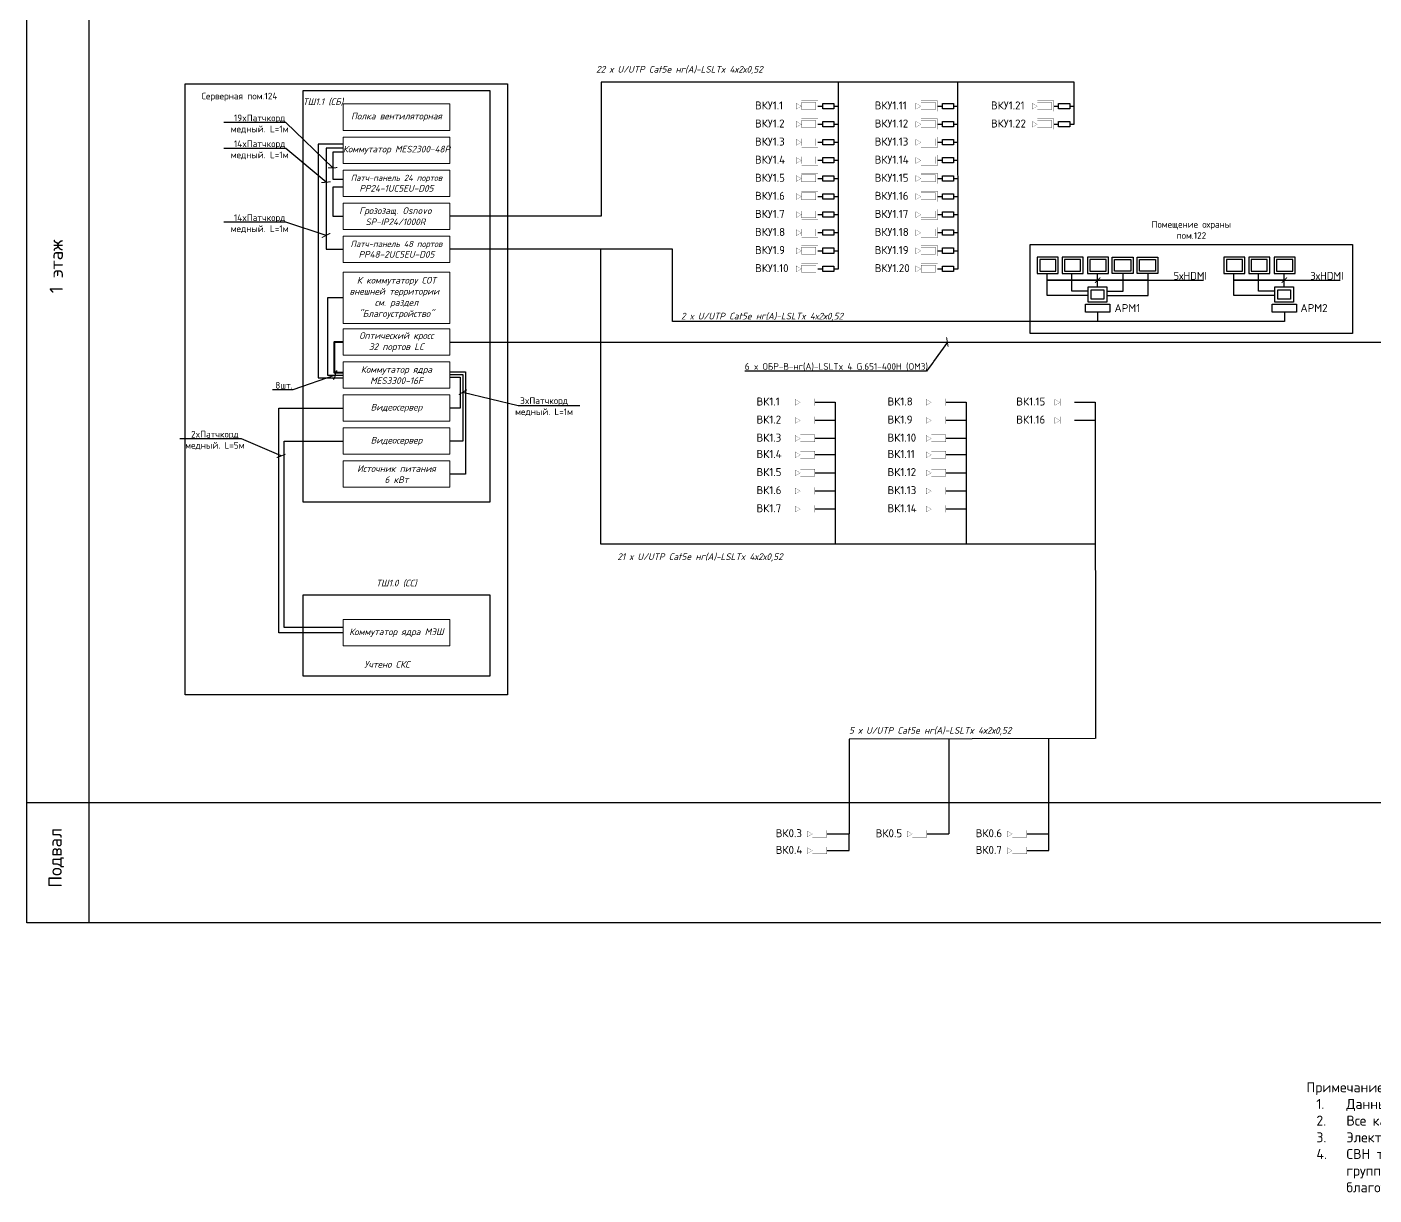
# Model space of a CAD drawing. Header units: millimetres. Extents: x -25459 to 1045457, y -66278 to 462905.
# Drawn here: x 50204 to 90613, y -28773 to 6257 of the extents above; entities that cross this region are included whole.
import ezdxf
from ezdxf import colors
from ezdxf.entities.mleader import LeaderData, LeaderLine
from ezdxf.enums import TextEntityAlignment as Align
from ezdxf.math import Vec2, Vec3

# ---------------------------------------------------------------- set-up
doc = ezdxf.new("R2010")
doc.units = ezdxf.units.MM
for name, color, linetype, lineweight in [('RC-Приборы_управления_и_блоки_индикации', 1, 'Continuous', 30), ('ВС_Текст', 7, 'Continuous', 13), ('ОХР', 5, 'Continuous', 30), ('СКС', 94, 'Continuous', 30), ('Текст', 2, 'Continuous', 0), ('шкаф СКС', 94, 'Continuous', 50), ('Шлейф СКС', 94, 'Continuous', 30), ('Шлейф СОТ', 94, 'Continuous', 30)]:
    doc.layers.add(name, color=color, linetype=linetype, lineweight=lineweight)
doc.layers.add('ВС_Стр_Сх', color=7, linetype='Continuous')
doc.styles.add('DEN', font='isocpeur.ttf', dxfattribs={"height": 300})
doc.styles.add('ISOCPEUR', font='isocpeui.ttf', dxfattribs={"height": 250})
doc.styles.add('KOSTY_STYLE', font='isocpeur.ttf')

# ---------------------------------------------------------------- blocks, each defined once
blk = doc.blocks.new('АРМ СВН')
at = {"layer": 'ОХР', "color": 3, "lineweight": 30}
for points in [[(95408, 95807), (96806, 95807), (96806, 94673), (95408, 94673)], [(95618, 95588), (96582, 95588), (96582, 94891), (95618, 94891)], [(95188, 94515), (97030, 94515), (97030, 93920), (95188, 93920)]]:
    blk.add_lwpolyline(points, close=True, dxfattribs=at)
blk = doc.blocks.new('_ARCHTICK')
at = {"color": 0, "linetype": 'ByBlock', "const_width": 0.15}
blk.add_lwpolyline([(-0.5, -0.5), (0.5, 0.5)], dxfattribs=at)
blk = doc.blocks.new('грозозащита')
at = {"color": 4}
blk.add_wipeout([(0, 335), (700, 335), (700, 0), (0, 0)], dxfattribs=at)
at = {"color": 4, "ltscale": 100}
blk.add_lwpolyline([(0, 335), (700, 335), (700, 0), (0, 0)], close=True, dxfattribs=at)
blk = doc.blocks.new('_Integral')
at = {"color": 0, "linetype": 'ByBlock', "lineweight": -2}
for centre, start, end in [((0.44, -0.09), 102, 168), ((-0.44, 0.09), 282, 348)]:
    blk.add_arc(centre, 0.454, start, end, dxfattribs=at)

msp = doc.modelspace()

# ---------------------------------------------------------------- linework, layer by layer
at = {"color": 251, "true_color": 0x636466}
msp.add_lwpolyline([(54947.513, 4546.312), (64619.674, 4546.312), (64619.674, -13775.493), (54947.513, -13775.493)], close=True, dxfattribs=at)
at = {"color": 3}
for points in [[(58487.615, 4346.312), (64087.615, 4346.312), (64087.615, -7999.183), (58487.615, -7999.183)], [(81139.887, -650.73), (80511.029, -650.73), (80511.029, -1134.728), (81139.887, -1134.728)], [(81067.954, -721.243), (80582.961, -721.243), (80582.961, -1064.216), (81067.954, -1064.216)], [(81883.053, -650.73), (81254.195, -650.73), (81254.195, -1134.728), (81883.053, -1134.728)], [(81811.121, -721.243), (81326.128, -721.243), (81326.128, -1064.216), (81811.121, -1064.216)], [(82645.416, -650.73), (82016.558, -650.73), (82016.558, -1134.728), (82645.416, -1134.728)], [(82573.484, -721.243), (82088.491, -721.243), (82088.491, -1064.216), (82573.484, -1064.216)], [(82759.724, -650.73), (83388.582, -650.73), (83388.582, -1134.728), (82759.724, -1134.728)], [(82831.657, -721.243), (83316.65, -721.243), (83316.65, -1064.216), (82831.657, -1064.216)], [(83502.89, -650.73), (84131.749, -650.73), (84131.749, -1134.728), (83502.89, -1134.728)], [(83574.823, -721.243), (84059.816, -721.243), (84059.816, -1064.216), (83574.823, -1064.216)], [(86739.887, -650.73), (86111.029, -650.73), (86111.029, -1134.728), (86739.887, -1134.728)], [(86667.954, -721.243), (86182.961, -721.243), (86182.961, -1064.216), (86667.954, -1064.216)], [(87483.053, -650.73), (86854.195, -650.73), (86854.195, -1134.728), (87483.053, -1134.728)], [(87411.121, -721.243), (86926.128, -721.243), (86926.128, -1064.216), (87411.121, -1064.216)], [(88245.416, -650.73), (87616.558, -650.73), (87616.558, -1134.728), (88245.416, -1134.728)], [(88173.484, -721.243), (87688.491, -721.243), (87688.491, -1064.216), (88173.484, -1064.216)], [(58487.615, -10770.893), (64087.615, -10770.893), (64087.615, -13214.593), (58487.615, -13214.593)]]:
    msp.add_lwpolyline(points, close=True, dxfattribs=at)
at = {"lineweight": 20}
for points in [[(59687.615, 3946.312), (62887.615, 3946.312), (62887.615, 3155.762), (59687.615, 3155.762)], [(59687.615, 2955.762), (62887.615, 2955.762), (62887.615, 2165.213), (59687.615, 2165.213)], [(59687.615, 1965.213), (62887.615, 1965.213), (62887.615, 1174.663), (59687.615, 1174.663)], [(59687.615, 974.663), (62887.615, 974.663), (62887.615, 184.114), (59687.615, 184.114)], [(59687.615, -15.886), (62887.615, -15.886), (62887.615, -806.436), (59687.615, -806.436)], [(59687.615, -1095.886), (62887.615, -1095.886), (62887.615, -2636.985), (59687.615, -2636.985)], [(59687.615, -2796.985), (62887.615, -2796.985), (62887.615, -3587.535), (59687.615, -3587.535)], [(59687.615, -3787.535), (62887.615, -3787.535), (62887.615, -4578.084), (59687.615, -4578.084)], [(59687.615, -4778.084), (62887.615, -4778.084), (62887.615, -5568.634), (59687.615, -5568.634)], [(59687.615, -5768.634), (62887.615, -5768.634), (62887.615, -6559.183), (59687.615, -6559.183)], [(59687.615, -6759.183), (62887.615, -6759.183), (62887.615, -7549.733), (59687.615, -7549.733)], [(59687.615, -11513.494), (62887.615, -11513.494), (62887.615, -12304.043), (59687.615, -12304.043)]]:
    msp.add_lwpolyline(points, close=True, dxfattribs=at)
at = {"color": 92}
for points in [[(59687.615, 2741.433), (58936.112, 2741.433), (58936.112, -4262.809), (59687.615, -4262.809)], [(59687.615, -1866.436), (59216.112, -1866.436), (59216.112, -4182.809), (59687.615, -4182.809)]]:
    msp.add_lwpolyline(points, dxfattribs=at)
for points in [[(59687.615, 2621.433), (59176.112, 2621.433), (59176.112, -411.161), (59687.615, -411.161)], [(59687.615, 2499.542), (59376.112, 2499.542), (59376.112, 1689.938), (59687.615, 1689.938)], [(59687.615, 1449.938), (59376.112, 1449.938), (59376.112, 579.388), (59687.615, 579.388)], [(82041.707, -1800.649), (80808.271, -1800.649), (80808.271, -1134.728)], [(82041.707, -1666.905), (81551.437, -1666.905), (81551.437, -1134.728)], [(82321.389, -1539.208), (82321.389, -1134.728)], [(82601.07, -1666.905), (83091.341, -1666.905), (83091.341, -1134.728)], [(82601.07, -1800.649), (83834.507, -1800.649), (83834.507, -1134.728)], [(87641.707, -1800.649), (86408.271, -1800.649), (86408.271, -1134.728)], [(87641.707, -1666.905), (87151.437, -1666.905), (87151.437, -1134.728)], [(62887.615, -4082.809), (63359.118, -4082.809), (63359.118, -7154.458), (62887.615, -7154.458)], [(62887.615, -4162.809), (63279.118, -4162.809), (63279.118, -6163.908), (62887.615, -6163.908)], [(62887.615, -4242.809), (63199.118, -4242.809), (63199.118, -5173.359), (62887.615, -5173.359)], [(59687.615, -11908.769), (57756.703, -11908.769), (57756.703, -5173.359), (59687.615, -5173.359)], [(59687.615, -11748.769), (57916.703, -11748.769), (57916.703, -6163.908), (59687.615, -6163.908)]]:
    msp.add_lwpolyline(points)
at = {"color": 252, "true_color": 0x939598}
msp.add_lwpolyline([(80298.514, -266.285), (89968.084, -266.285), (89968.084, -2932.82), (80298.514, -2932.82)], close=True, dxfattribs=at)
at = {"ltscale": 100}
msp.add_lwpolyline([(87921.389, -1539.208), (87921.389, -1134.728)], dxfattribs=at)
at = {"color": 92, "lineweight": 40}
msp.add_lwpolyline([(59687.615, -3192.26), (59416.112, -3192.26), (59416.112, -4102.809), (59687.615, -4102.809)], dxfattribs=at)
at = {"layer": 'ВС_Стр_Сх', "color": 0, "ltscale": 500}
for points in [[(114727.297, -20610.315), (50203.949, -20610.291), (50203.949, 36796.145)], [(52072.913, -20610.292), (52073.295, 36796.132)], [(114727.334, -17013.058), (50203.949, -17012.48)]]:
    msp.add_lwpolyline(points, dxfattribs=at)
at = {"layer": 'шкаф СКС', "color": 1, "lineweight": 25, "const_width": 5.383}
for points in [[(73438.39, 3726.574), (73931.461, 3726.574), (73931.461, 4041.733), (73433.307, 4041.733)], [(77027.337, 3726.574), (77520.407, 3726.574), (77520.407, 4041.733), (77022.254, 4041.733)], [(80515.792, 3726.574), (81008.862, 3726.574), (81008.862, 4041.733), (80510.708, 4041.733)], [(73433.307, 3879.07), (73278.27, 3790.114), (73278.27, 3970.568), (73433.307, 3879.07)], [(73870.462, 3990.901), (73435.849, 3990.901), (73435.849, 3782.49), (73870.462, 3782.49), (73870.462, 3990.901)], [(77022.254, 3879.07), (76867.216, 3790.114), (76867.216, 3970.568), (77022.254, 3879.07)], [(77459.409, 3990.901), (77024.795, 3990.901), (77024.795, 3782.49), (77459.409, 3782.49), (77459.409, 3990.901)], [(80510.708, 3879.07), (80355.671, 3790.114), (80355.671, 3970.568), (80510.708, 3879.07)], [(80947.864, 3990.901), (80513.25, 3990.901), (80513.25, 3782.49), (80947.864, 3782.49), (80947.864, 3990.901)], [(73433.307, 3336.926), (73278.27, 3247.97), (73278.27, 3428.424), (73433.307, 3336.926)], [(73438.39, 3184.43), (73931.461, 3184.43), (73931.461, 3499.589), (73433.307, 3499.589)], [(73870.462, 3448.757), (73435.849, 3448.757), (73435.849, 3240.346), (73870.462, 3240.346), (73870.462, 3448.757)], [(77022.254, 3336.926), (76867.216, 3247.97), (76867.216, 3428.424), (77022.254, 3336.926)], [(77027.337, 3184.43), (77520.407, 3184.43), (77520.407, 3499.589), (77022.254, 3499.589)], [(77459.409, 3448.757), (77024.795, 3448.757), (77024.795, 3240.346), (77459.409, 3240.346), (77459.409, 3448.757)], [(80510.708, 3336.926), (80355.671, 3247.97), (80355.671, 3428.424), (80510.708, 3336.926)], [(80515.792, 3184.43), (81008.862, 3184.43), (81008.862, 3499.589), (80510.708, 3499.589)], [(80947.864, 3448.757), (80513.25, 3448.757), (80513.25, 3240.346), (80947.864, 3240.346), (80947.864, 3448.757)], [(73433.307, 2794.782), (73278.27, 2705.826), (73278.27, 2886.28), (73433.307, 2794.782)], [(73438.39, 2642.286), (73931.461, 2642.286), (73931.461, 2957.445), (73433.307, 2957.445)], [(73870.462, 2906.613), (73435.849, 2906.613), (73435.849, 2698.202), (73870.462, 2698.202), (73870.462, 2906.613)], [(77022.254, 2794.782), (76867.216, 2705.826), (76867.216, 2886.28), (77022.254, 2794.782)], [(77027.337, 2642.286), (77520.407, 2642.286), (77520.407, 2957.445), (77022.254, 2957.445)], [(77459.409, 2906.613), (77024.795, 2906.613), (77024.795, 2698.202), (77459.409, 2698.202), (77459.409, 2906.613)], [(73433.307, 2252.639), (73278.27, 2163.683), (73278.27, 2344.136), (73433.307, 2252.639)], [(73438.39, 2100.143), (73931.461, 2100.143), (73931.461, 2415.301), (73433.307, 2415.301)], [(73870.462, 2364.469), (73435.849, 2364.469), (73435.849, 2156.058), (73870.462, 2156.058), (73870.462, 2364.469)], [(77022.254, 2252.639), (76867.216, 2163.683), (76867.216, 2344.136), (77022.254, 2252.639)], [(77027.337, 2100.143), (77520.407, 2100.143), (77520.407, 2415.301), (77022.254, 2415.301)], [(77459.409, 2364.469), (77024.795, 2364.469), (77024.795, 2156.058), (77459.409, 2156.058), (77459.409, 2364.469)], [(73433.307, 1710.495), (73278.27, 1621.539), (73278.27, 1801.992), (73433.307, 1710.495)], [(73438.39, 1557.999), (73931.461, 1557.999), (73931.461, 1873.157), (73433.307, 1873.157)], [(73870.462, 1822.325), (73435.849, 1822.325), (73435.849, 1613.914), (73870.462, 1613.914), (73870.462, 1822.325)], [(77022.254, 1710.495), (76867.216, 1621.539), (76867.216, 1801.992), (77022.254, 1710.495)], [(77027.337, 1557.999), (77520.407, 1557.999), (77520.407, 1873.157), (77022.254, 1873.157)], [(77459.409, 1822.325), (77024.795, 1822.325), (77024.795, 1613.914), (77459.409, 1613.914), (77459.409, 1822.325)], [(73433.307, 1168.351), (73278.27, 1079.395), (73278.27, 1259.848), (73433.307, 1168.351)], [(73438.39, 1015.855), (73931.461, 1015.855), (73931.461, 1331.013), (73433.307, 1331.013)], [(73870.462, 1280.181), (73435.849, 1280.181), (73435.849, 1071.77), (73870.462, 1071.77), (73870.462, 1280.181)], [(77022.254, 1168.351), (76867.216, 1079.395), (76867.216, 1259.848), (77022.254, 1168.351)], [(77027.337, 1015.855), (77520.407, 1015.855), (77520.407, 1331.013), (77022.254, 1331.013)], [(77459.409, 1280.181), (77024.795, 1280.181), (77024.795, 1071.77), (77459.409, 1071.77), (77459.409, 1280.181)], [(73433.307, 626.207), (73278.27, 537.251), (73278.27, 717.704), (73433.307, 626.207)], [(73438.39, 473.711), (73931.461, 473.711), (73931.461, 788.869), (73433.307, 788.869)], [(73870.462, 738.037), (73435.849, 738.037), (73435.849, 529.626), (73870.462, 529.626), (73870.462, 738.037)], [(77022.254, 626.207), (76867.216, 537.251), (76867.216, 717.704), (77022.254, 626.207)], [(77027.337, 473.711), (77520.407, 473.711), (77520.407, 788.869), (77022.254, 788.869)], [(77459.409, 738.037), (77024.795, 738.037), (77024.795, 529.626), (77459.409, 529.626), (77459.409, 738.037)], [(73433.307, 84.063), (73278.27, -4.893), (73278.27, 175.56), (73433.307, 84.063)], [(73438.39, -68.433), (73931.461, -68.433), (73931.461, 246.725), (73433.307, 246.725)], [(73870.462, 195.893), (73435.849, 195.893), (73435.849, -12.518), (73870.462, -12.518), (73870.462, 195.893)], [(77022.254, 84.063), (76867.216, -4.893), (76867.216, 175.56), (77022.254, 84.063)], [(77027.337, -68.433), (77520.407, -68.433), (77520.407, 246.725), (77022.254, 246.725)], [(77459.409, 195.893), (77024.795, 195.893), (77024.795, -12.518), (77459.409, -12.518), (77459.409, 195.893)], [(73433.307, -458.081), (73278.27, -547.037), (73278.27, -366.584), (73433.307, -458.081)], [(73438.39, -610.577), (73931.461, -610.577), (73931.461, -295.419), (73433.307, -295.419)], [(73870.462, -346.251), (73435.849, -346.251), (73435.849, -554.662), (73870.462, -554.662), (73870.462, -346.251)], [(77022.254, -458.081), (76867.216, -547.037), (76867.216, -366.584), (77022.254, -458.081)], [(77027.337, -610.577), (77520.407, -610.577), (77520.407, -295.419), (77022.254, -295.419)], [(77459.409, -346.251), (77024.795, -346.251), (77024.795, -554.662), (77459.409, -554.662), (77459.409, -346.251)], [(73433.914, -1000.225), (73278.876, -1089.181), (73278.876, -908.727), (73433.914, -1000.225)], [(73438.997, -1152.721), (73932.067, -1152.721), (73932.067, -837.563), (73433.914, -837.563)], [(73871.069, -888.395), (73436.455, -888.395), (73436.455, -1096.806), (73871.069, -1096.806), (73871.069, -888.395)], [(77022.86, -1000.225), (76867.823, -1089.181), (76867.823, -908.727), (77022.86, -1000.225)], [(77027.944, -1152.721), (77521.014, -1152.721), (77521.014, -837.563), (77022.86, -837.563)], [(77460.016, -888.395), (77025.402, -888.395), (77025.402, -1096.806), (77460.016, -1096.806), (77460.016, -888.395)]]:
    msp.add_lwpolyline(points, dxfattribs=at)
at = {"layer": 'шкаф СКС', "color": 6, "lineweight": 25, "const_width": 5.383}
for points in [[(73401.019, -5002.327), (73245.981, -5091.283), (73245.981, -4910.829), (73401.019, -5002.327)], [(73838.174, -4890.496), (73403.56, -4890.496), (73403.56, -5098.908), (73838.174, -5098.908), (73838.174, -4890.496)], [(77330.651, -5002.327), (77175.614, -5091.283), (77175.614, -4910.829), (77330.651, -5002.327)], [(77767.806, -4890.496), (77333.193, -4890.496), (77333.193, -5098.908), (77767.806, -5098.908), (77767.806, -4890.496)], [(81193.23, -5002.327), (81038.193, -5091.283), (81038.193, -4910.829), (81193.23, -5002.327)], [(81630.385, -4890.496), (81195.772, -4890.496), (81195.772, -5098.908), (81630.385, -5098.908), (81630.385, -4890.496)], [(73401.019, -5544.471), (73245.981, -5633.427), (73245.981, -5452.973), (73401.019, -5544.471)], [(73838.174, -5432.64), (73403.56, -5432.64), (73403.56, -5641.052), (73838.174, -5641.052), (73838.174, -5432.64)], [(77330.651, -5544.471), (77175.614, -5633.427), (77175.614, -5452.973), (77330.651, -5544.471)], [(77767.806, -5432.64), (77333.193, -5432.64), (77333.193, -5641.052), (77767.806, -5641.052), (77767.806, -5432.64)], [(81193.23, -5544.471), (81038.193, -5633.427), (81038.193, -5452.973), (81193.23, -5544.471)], [(81630.385, -5432.64), (81195.772, -5432.64), (81195.772, -5641.052), (81630.385, -5641.052), (81630.385, -5432.64)], [(73401.019, -6086.615), (73245.981, -6175.571), (73245.981, -5995.117), (73401.019, -6086.615)], [(73838.174, -5974.784), (73403.56, -5974.784), (73403.56, -6183.196), (73838.174, -6183.196), (73838.174, -5974.784)], [(77330.651, -6086.615), (77175.614, -6175.571), (77175.614, -5995.117), (77330.651, -6086.615)], [(77767.806, -5974.784), (77333.193, -5974.784), (77333.193, -6183.196), (77767.806, -6183.196), (77767.806, -5974.784)], [(73838.174, -6464.849), (73403.56, -6464.849), (73403.56, -6673.261), (73838.174, -6673.261), (73838.174, -6464.849)], [(77767.806, -6464.849), (77333.193, -6464.849), (77333.193, -6673.261), (77767.806, -6673.261), (77767.806, -6464.849)], [(73401.019, -6576.68), (73245.981, -6665.636), (73245.981, -6485.182), (73401.019, -6576.68)], [(77330.651, -6576.68), (77175.614, -6665.636), (77175.614, -6485.182), (77330.651, -6576.68)], [(73401.019, -7118.824), (73245.981, -7207.78), (73245.981, -7027.326), (73401.019, -7118.824)], [(73838.174, -7006.993), (73403.56, -7006.993), (73403.56, -7215.405), (73838.174, -7215.405), (73838.174, -7006.993)], [(77330.651, -7118.824), (77175.614, -7207.78), (77175.614, -7027.326), (77330.651, -7118.824)], [(77767.806, -7006.993), (77333.193, -7006.993), (77333.193, -7215.405), (77767.806, -7215.405), (77767.806, -7006.993)], [(73401.019, -7660.968), (73245.981, -7749.924), (73245.981, -7569.47), (73401.019, -7660.968)], [(73838.174, -7549.137), (73403.56, -7549.137), (73403.56, -7757.549), (73838.174, -7757.549), (73838.174, -7549.137)], [(77330.651, -7660.968), (77175.614, -7749.924), (77175.614, -7569.47), (77330.651, -7660.968)], [(77767.806, -7549.137), (77333.193, -7549.137), (77333.193, -7757.549), (77767.806, -7757.549), (77767.806, -7549.137)], [(73401.019, -8203.112), (73245.981, -8292.068), (73245.981, -8111.614), (73401.019, -8203.112)], [(73838.174, -8091.281), (73403.56, -8091.281), (73403.56, -8299.692), (73838.174, -8299.692), (73838.174, -8091.281)], [(77330.651, -8203.112), (77175.614, -8292.068), (77175.614, -8111.614), (77330.651, -8203.112)], [(77767.806, -8091.281), (77333.193, -8091.281), (77333.193, -8299.692), (77767.806, -8299.692), (77767.806, -8091.281)], [(73762.382, -17945.528), (73607.345, -18034.484), (73607.345, -17854.03), (73762.382, -17945.528)], [(74199.538, -17833.697), (73764.924, -17833.697), (73764.924, -18042.109), (74199.538, -18042.109), (74199.538, -17833.697)], [(76761.387, -17945.528), (76606.349, -18034.484), (76606.349, -17854.03), (76761.387, -17945.528)], [(77198.542, -17833.697), (76763.928, -17833.697), (76763.928, -18042.109), (77198.542, -18042.109), (77198.542, -17833.697)], [(79760.622, -17945.528), (79605.584, -18034.484), (79605.584, -17854.03), (79760.622, -17945.528)], [(80197.777, -17833.697), (79763.163, -17833.697), (79763.163, -18042.109), (80197.777, -18042.109), (80197.777, -17833.697)], [(73762.382, -18445.728), (73607.345, -18534.684), (73607.345, -18354.23), (73762.382, -18445.728)], [(74199.538, -18333.897), (73764.924, -18333.897), (73764.924, -18542.309), (74199.538, -18542.309), (74199.538, -18333.897)], [(79760.622, -18445.728), (79605.584, -18534.684), (79605.584, -18354.23), (79760.622, -18445.728)], [(80197.777, -18333.897), (79763.163, -18333.897), (79763.163, -18542.309), (80197.777, -18542.309), (80197.777, -18333.897)]]:
    msp.add_lwpolyline(points, dxfattribs=at)
at = {"layer": 'шкаф СКС', "color": 5, "lineweight": 30}
for points in [[(73838.174, -4994.702), (74450.498, -4994.702), (74450.498, -9255.258)], [(77767.806, -4994.702), (78380.13, -4994.702), (78380.13, -9255.258)], [(81630.385, -4994.702), (82242.709, -4994.702), (82261.043, -15085.98)], [(73838.174, -5536.846), (74450.498, -5536.846)], [(77767.806, -5536.846), (78380.13, -5536.846)], [(81630.385, -5536.846), (82242.709, -5536.846)], [(73838.174, -6078.99), (74450.498, -6078.99)], [(77767.806, -6078.99), (78380.13, -6078.99)], [(73838.174, -6569.055), (74450.498, -6569.055)], [(77767.806, -6569.055), (78380.13, -6569.055)], [(73838.174, -7111.199), (74450.498, -7111.199)], [(77767.806, -7111.199), (78380.13, -7111.199)], [(73838.174, -7653.343), (74450.498, -7653.343)], [(77767.806, -7653.343), (78380.13, -7653.343)], [(73838.174, -8195.487), (74450.498, -8195.487)], [(77767.806, -8195.487), (78380.13, -8195.487)]]:
    msp.add_lwpolyline(points, dxfattribs=at)
at = {"layer": 'Шлейф СКС', "color": 5, "ltscale": 100}
msp.add_lwpolyline([(82242.709, -15086.013), (74863.363, -15099.42), (74863.432, -17937.903)], dxfattribs=at)
at = {"layer": 'Шлейф СОТ', "color": 5, "lineweight": 30, "ltscale": 100}
for points in [[(74544.391, -995.142), (74544.391, 4604.002)], [(78133.338, -995.142), (78129.2, 4604.002)], [(81617.655, 3342.01), (81617.655, 4604.002)], [(73931.461, 3884.154), (74543.784, 3884.154)], [(77520.407, 3884.154), (78132.731, 3884.154)], [(81008.862, 3884.154), (81621.186, 3884.154)], [(73931.461, 3342.01), (74543.784, 3342.01)], [(77520.407, 3342.01), (78132.731, 3342.01)], [(81008.862, 3342.01), (81621.186, 3342.01)], [(73931.461, 2799.866), (74543.784, 2799.866)], [(77520.407, 2799.866), (78132.731, 2799.866)], [(73931.461, 2257.722), (74543.784, 2257.722)], [(77520.407, 2257.722), (78132.731, 2257.722)], [(73931.461, 1715.578), (74543.784, 1715.578)], [(77520.407, 1715.578), (78132.731, 1715.578)], [(73931.461, 1173.434), (74543.784, 1173.434)], [(77520.407, 1173.434), (78132.731, 1173.434)], [(73931.461, 631.29), (74543.784, 631.29)], [(77520.407, 631.29), (78132.731, 631.29)], [(73931.461, 89.146), (74543.784, 89.146)], [(77520.407, 89.146), (78132.731, 89.146)], [(73931.461, -452.998), (74543.784, -452.998)], [(77520.407, -452.998), (78132.731, -452.998)], [(73932.067, -995.142), (74544.391, -995.142)], [(77521.014, -995.142), (78133.338, -995.142)], [(82322.166, -2293.957), (82322.166, -2574.954)], [(87922.166, -2293.957), (87922.166, -2574.954)], [(77856.361, -15093.982), (77862.437, -17937.903)], [(80861.671, -18438.103), (80856.494, -15088.531)], [(74199.538, -17937.903), (74863.432, -17937.903)], [(74863.432, -18438.103), (74863.432, -17937.903)], [(77198.542, -17937.903), (77862.437, -17937.903)], [(80197.777, -17937.903), (80861.671, -17937.903)], [(74199.538, -18438.103), (74863.432, -18438.103)], [(80197.777, -18438.103), (80861.671, -18438.103)]]:
    msp.add_lwpolyline(points, dxfattribs=at)

# ---------------------------------------------------------------- block references
at = {"layer": 'RC-Приборы_управления_и_блоки_индикации', "color": 41, "true_color": 0xf4ee51, "xscale": 0.4, "yscale": 0.4, "zscale": 0.4}
for p in [(43878.502, -39862.032), (49478.502, -39862.032)]:
    msp.add_blockref('АРМ СВН', p, dxfattribs=at)

# ---------------------------------------------------------------- texts
at = {"style": 'DEN'}
for s, p in [('АРМ1', (83212.555, -2173.957)), ('АРМ2', (88812.555, -2173.957))]:
    msp.add_text(s, height=240, dxfattribs=at).set_placement(p, align=Align.MIDDLE_CENTER)
at = {"char_height": 200, "attachment_point": 5}
for s, insert, width, style in [('Серверная пом.124', (56579.016, 4155.762), 3263.00601, 'DEN'), ('ТШ1.1 (СБ)', (59087.615, 4006.764), 1200, 'ISOCPEUR'), ('Полка вентиляторная', (61287.615, 3555.762), 3200, 'ISOCPEUR'), ('Коммутатор MES2300-48Р', (61287.615, 2565.213), 3200, 'ISOCPEUR'), ('{\\H0.92x;\\C0;Патч-панель 24 портов }PP24-1UC5EU-D05', (61287.615, 1569.938), 3200, 'ISOCPEUR'), ('{\\C0;Грозозащ. Osnovo SP-IP24/1000R} ', (61256.112, 579.388), 3263.00601, 'ISOCPEUR'), ('Помещение охраны\\Pпом.122', (85133.299, 168.98), 3263.00601, 'DEN'), ('{\\H0.92x;\\C0;Патч-панель 48 портов }PP48-2UC5EU-D05', (61287.615, -411.161), 3200, 'ISOCPEUR'), ('{\\C7;К коммутатору СОТ внешней территории  см. раздел "Благоустройство" }', (61287.615, -1866.436), 3200, 'ISOCPEUR'), ('Оптический кросс \\P32 портов LC', (61285.665, -3192.26), 3196.09936, 'ISOCPEUR'), ('{\\C7;Коммутатор ядра }MES3300-16F', (61287.615, -4182.809), 3200, 'ISOCPEUR'), ('{\\C7;Видеосервер} ', (61287.615, -5173.359), 3200, 'ISOCPEUR'), ('{\\C7;Видеосервер} ', (61287.615, -6163.908), 3200, 'ISOCPEUR'), ('Источник питания \\P6 кВт', (61287.615, -7154.458), 3200, 'ISOCPEUR'), ('ТШ1.0 (СС)', (61287.615, -10431.346), 5600, 'ISOCPEUR'), ('Коммутатор ядра МЭШ', (61287.615, -11909.775), 3200, 'ISOCPEUR'), ('Учтено СКС', (61005.054, -12858.529), 5034.87777, 'ISOCPEUR')]:
    msp.add_mtext(s, dxfattribs=dict(at, insert=insert, width=width, style=style))
at = {"layer": 'ВС_Текст', "char_height": 400, "width": 11200, "attachment_point": 4, "rotation": 90, "style": 'KOSTY_STYLE'}
for s, insert in [('1 этаж', (51081.616, -1726.649)), ('Подвал', (51081.616, -19556.504))]:
    msp.add_mtext(s, dxfattribs=dict(at, insert=insert))
at = {"layer": 'СКС', "color": 7, "lineweight": 25, "style": 'ISOCPEUR'}
for s, p in [('22 х U/UTP Cat5e нг(А)-LSLTx 4х2х0,52', (67279.152, 4886.806)), ('2 х U/UTP Cat5e нг(А)-LSLTx 4х2х0,52', (69824.664, -2515.604)), ('21 х U/UTP Cat5e нг(А)-LSLTx 4х2х0,52', (67912.506, -9728.943)), ('5 х U/UTP Cat5e нг(А)-LSLTx 4х2х0,52', (74863.363, -14939.42))]:
    msp.add_text(s, height=200, dxfattribs=at).set_placement(p)
at = {"layer": 'Текст', "color": 7, "insert": (88283.549, -25391.101), "char_height": 300, "width": 17858.20642, "attachment_point": 1, "style": 'DEN'}
msp.add_mtext('\\pxi-3,l4,sm1,t4;Примечание:\\P\\pl5,t5;1.^IДанный лист рассматривать совместно с листами 2-5.\\P2.^IВсе кабельные концы промаркировать в соответствии с типами подключаемых устройств.\\P3.^IЭлектропитание учтено смежным разделом ЭОМ.\\P4.^IСВН территории объекта: внешняя территория, внешние входные зоны (входная группа (калитки), въездная группа (ворота)), разрабатывается отдельным проектом благоустройства территории.', dxfattribs=at)
at = {"layer": 'шкаф СКС', "color": 7, "lineweight": 25, "style": 'KOSTY_STYLE'}
for s, p in [('ВКУ1.1', (72044.53, 3783.051)), ('ВКУ1.11', (75633.476, 3783.051)), ('ВКУ1.21', (79121.931, 3783.051)), ('ВКУ1.2', (72044.53, 3240.907)), ('ВКУ1.12', (75633.476, 3240.907)), ('ВКУ1.22', (79121.931, 3240.907)), ('ВКУ1.3', (72044.53, 2698.763)), ('ВКУ1.13', (75633.476, 2698.763)), ('ВКУ1.4', (72044.53, 2156.619)), ('ВКУ1.14', (75633.476, 2156.619)), ('ВКУ1.5', (72044.53, 1614.475)), ('ВКУ1.15', (75633.476, 1614.475)), ('ВКУ1.6', (72044.53, 1072.331)), ('ВКУ1.16', (75633.476, 1072.331)), ('ВКУ1.7', (72044.53, 530.187)), ('ВКУ1.17', (75633.476, 530.187)), ('ВКУ1.8', (72044.53, -11.957)), ('ВКУ1.18', (75633.476, -11.957)), ('ВКУ1.9', (72044.53, -554.101)), ('ВКУ1.19', (75633.476, -554.101)), ('ВКУ1.10', (72045.136, -1096.244)), ('ВКУ1.20', (75634.083, -1096.244)), ('ВК1.1', (72087.904, -5095.805)), ('ВК1.8', (76017.536, -5095.805)), ('ВК1.15', (79880.115, -5095.805)), ('ВК1.2', (72087.904, -5637.949)), ('ВК1.9', (76017.536, -5637.949)), ('ВК1.16', (79880.115, -5637.949)), ('ВК1.3', (72087.904, -6180.093)), ('ВК1.10', (76017.536, -6180.093)), ('ВК1.4', (72087.904, -6670.158)), ('ВК1.11', (76017.536, -6670.158)), ('ВК1.5', (72087.904, -7212.302)), ('ВК1.12', (76017.536, -7212.302)), ('ВК1.6', (72087.904, -7754.445)), ('ВК1.13', (76017.536, -7754.445)), ('ВК1.7', (72087.904, -8296.589)), ('ВК1.14', (76017.536, -8296.589)), ('ВК0.3', (72664.197, -18041.547)), ('ВК0.5', (75663.432, -18044.105)), ('ВК0.6', (78662.437, -18041.547)), ('ВК0.4', (72664.197, -18541.747)), ('ВК0.7', (78662.437, -18541.747))]:
    msp.add_text(s, height=240, dxfattribs=at).set_placement(p)

# ---------------------------------------------------------------- leaders
at = {"color": 7}
ml = msp.add_multileader_mtext('Standard', dxfattribs=at)
ml.set_content('\\A1;19xПатчкорд \\Pмедный. L=1м', color=7, style='DEN')
ml.set_leader_properties()
ml.set_arrow_properties(name='ARCHTICK')
ml.build(insert=Vec2(0, 0))
ml.multileader.update_dxf_attribs({"has_dogleg": 0, "text_left_attachment_type": 6, "text_right_attachment_type": 6, "dogleg_length": 172.052, "arrow_head_size": 200})
ctx = ml.context
ctx.base_point, ctx.char_height, ctx.arrow_head_size, ctx.landing_gap_size, ctx.plane_origin = Vec3(56403.327, 3389.572), 200, 200, 1.6, Vec3(58070.985, 4818.674)
ctx.left_attachment, ctx.right_attachment, ctx.text_align_type = 6, 6, 1
notes = []
notes.append((ctx, [(1, (1, 1, 0), (58104.169, 3389.572), (-1, 0), 137.642, [(1, [(59376.112, 2034.74)], 0, [])])]))
ctx.mtext.insert, ctx.mtext.width, ctx.mtext.alignment, ctx.mtext.flow_direction = Vec3(57184.927, 3629.572), 2657.94345, 2, 5
ml = msp.add_multileader_mtext('Standard', dxfattribs=at)
ml.set_content('\\A1;14xПатчкорд \\Pмедный. L=1м', color=7, style='DEN')
ml.set_leader_properties()
ml.set_arrow_properties(name='ARCHTICK')
ml.build(insert=Vec2(0, 0))
ml.multileader.update_dxf_attribs({"has_dogleg": 0, "text_left_attachment_type": 6, "text_right_attachment_type": 6, "dogleg_length": 172.052, "arrow_head_size": 200})
ctx = ml.context
ctx.base_point, ctx.char_height, ctx.arrow_head_size, ctx.landing_gap_size, ctx.plane_origin = Vec3(56403.327, 2613.393), 200, 200, 1.6, Vec3(58070.985, 4042.496)
ctx.left_attachment, ctx.right_attachment, ctx.text_align_type = 6, 6, 1
notes.append((ctx, [(1, (1, 1, 0), (58104.169, 2613.393), (-1, 0), 137.642, [(1, [(59176.112, 1600.411)], 0, [])])]))
ctx.mtext.insert, ctx.mtext.width, ctx.mtext.alignment, ctx.mtext.flow_direction = Vec3(57184.927, 2853.393), 2657.94345, 2, 5
ml = msp.add_multileader_mtext('Standard', dxfattribs=at)
ml.set_content('\\A1;14xПатчкорд \\Pмедный. L=1м', color=7, style='DEN')
ml.set_leader_properties()
ml.set_arrow_properties(name='ARCHTICK')
ml.build(insert=Vec2(0, 0))
ml.multileader.update_dxf_attribs({"has_dogleg": 0, "text_left_attachment_type": 6, "text_right_attachment_type": 6, "dogleg_length": 172.052, "arrow_head_size": 200})
ctx = ml.context
ctx.base_point, ctx.char_height, ctx.arrow_head_size, ctx.landing_gap_size, ctx.plane_origin = Vec3(56403.327, 398.231), 200, 200, 1.6, Vec3(58070.985, 1827.334)
ctx.left_attachment, ctx.right_attachment, ctx.text_align_type = 6, 6, 1
notes.append((ctx, [(1, (1, 1, 0), (58104.169, 398.231), (-1, 0), 137.642, [(1, [(59176.112, 4.114)], 0, [])])]))
ctx.mtext.insert, ctx.mtext.width, ctx.mtext.alignment, ctx.mtext.flow_direction = Vec3(57184.927, 638.231), 2657.94345, 2, 5
at = {"color": 7, "lineweight": 0}
ml = msp.add_multileader_mtext('Standard', dxfattribs=at)
ml.set_content('{\\H1.16667x;\\C0;5хHDMI}', color=7, style='DEN')
ml.set_leader_properties()
ml.set_arrow_properties(name='ARCHTICK')
ml.build(insert=Vec2(0, 0))
ml.multileader.update_dxf_attribs({"has_dogleg": 0, "text_left_attachment_type": 6, "text_right_attachment_type": 6, "dogleg_length": 172.052, "arrow_head_size": 160})
ctx = ml.context
ctx.base_point, ctx.char_height, ctx.arrow_head_size, ctx.landing_gap_size, ctx.plane_origin = Vec3(84630.619, -1336.968), 200, 160, 1.6, Vec3(92237.904, -7.475)
ctx.left_attachment, ctx.right_attachment, ctx.text_align_type = 6, 6, 1
notes.append((ctx, [(0, (1, 1, 0), (84492.978, -1336.968), (1, 0), 137.642, [(4, [(82321.389, -1336.968), (83834.507, -1336.968), (83091.341, -1336.968), (81551.437, -1336.968), (80808.271, -1336.968)], 0, [])])]))
ctx.mtext.insert, ctx.mtext.width, ctx.mtext.alignment, ctx.mtext.flow_direction = Vec3(85098.887, -1090.301), 860.70373, 2, 5
ml = msp.add_multileader_mtext('Standard', dxfattribs=at)
ml.set_content('{\\H1.16667x;\\C0;3хHDMI}', color=7, style='DEN')
ml.set_leader_properties()
ml.set_arrow_properties(name='ARCHTICK')
ml.build(insert=Vec2(0, 0))
ml.multileader.update_dxf_attribs({"has_dogleg": 0, "text_left_attachment_type": 6, "text_right_attachment_type": 6, "dogleg_length": 172.052, "arrow_head_size": 160})
ctx = ml.context
ctx.base_point, ctx.char_height, ctx.arrow_head_size, ctx.landing_gap_size, ctx.plane_origin = Vec3(88730.619, -1336.968), 200, 160, 1.6, Vec3(97837.904, -7.475)
ctx.left_attachment, ctx.right_attachment, ctx.text_align_type = 6, 6, 1
notes.append((ctx, [(0, (1, 1, 0), (88592.978, -1336.968), (1, 0), 137.642, [(4, [(87921.389, -1336.968), (87151.437, -1336.968), (86408.271, -1336.968)], 0, [])])]))
ctx.mtext.insert, ctx.mtext.width, ctx.mtext.alignment, ctx.mtext.flow_direction = Vec3(89198.887, -1090.301), 860.70373, 2, 5
at = {"color": 7, "lineweight": 20}
ml = msp.add_multileader_mtext('Standard', dxfattribs=at)
ml.set_content('\\A1;{\\C256;8шт.}', color=7, style='DEN')
ml.set_leader_properties()
ml.set_arrow_properties(name='INTEGRAL')
ml.build(insert=Vec2(0, 0))
ml.multileader.update_dxf_attribs({"has_dogleg": 0, "text_left_attachment_type": 6, "text_right_attachment_type": 6, "dogleg_length": 172.052, "arrow_head_size": 280})
ctx = ml.context
ctx.base_point, ctx.char_height, ctx.arrow_head_size, ctx.landing_gap_size, ctx.plane_origin = Vec3(57653.185, -4629.436), 200, 280, 1.6, Vec3(52406.903, -5422.652)
ctx.left_attachment, ctx.right_attachment, ctx.text_align_type = 6, 6, 1
notes.append((ctx, [(1, (1, 1, 0), (58314.027, -4629.436), (-1, 0), 137.642, [(1, [(59451.864, -4182.809)], 0, [])])]))
ctx.mtext.insert, ctx.mtext.width, ctx.mtext.alignment, ctx.mtext.flow_direction = Vec3(57914.785, -4389.436), 923.74968, 2, 5
at = {"color": 7}
ml = msp.add_multileader_mtext('Standard', dxfattribs=at)
ml.set_content('\\A1;3xПатчкорд \\Pмедный. L=1м', color=7, style='DEN')
ml.set_leader_properties()
ml.set_arrow_properties(name='ARCHTICK')
ml.build(insert=Vec2(0, 0))
ml.multileader.update_dxf_attribs({"has_dogleg": 0, "text_left_attachment_type": 6, "text_right_attachment_type": 6, "dogleg_length": 172.052, "arrow_head_size": 200})
ctx = ml.context
ctx.base_point, ctx.char_height, ctx.arrow_head_size, ctx.landing_gap_size, ctx.plane_origin = Vec3(64935.052, -5090.666), 200, 200, 1.6, Vec3(66602.71, -3442.95)
ctx.left_attachment, ctx.right_attachment, ctx.text_align_type = 6, 6, 1
notes.append((ctx, [(0, (1, 1, 0), (64797.41, -5090.666), (1, 0), 137.642, [(1, [(63279.118, -4697.098)], 0, [])])]))
ctx.mtext.insert, ctx.mtext.width, ctx.mtext.alignment, ctx.mtext.flow_direction = Vec3(65716.652, -4850.666), 2657.94345, 2, 5
ml = msp.add_multileader_mtext('Standard', dxfattribs=at)
ml.set_content('\\A1;2xПатчкорд \\Pмедный. L=5м', color=7, style='DEN')
ml.set_leader_properties()
ml.set_arrow_properties(name='ARCHTICK')
ml.build(insert=Vec2(0, 0))
ml.multileader.update_dxf_attribs({"has_dogleg": 0, "text_left_attachment_type": 6, "text_right_attachment_type": 6, "dogleg_length": 172.052, "arrow_head_size": 200})
ctx = ml.context
ctx.base_point, ctx.char_height, ctx.arrow_head_size, ctx.landing_gap_size, ctx.plane_origin = Vec3(55040.019, -6096.264), 200, 200, 1.6, Vec3(54809.347, -5995.084)
ctx.left_attachment, ctx.right_attachment, ctx.text_align_type = 6, 6, 1
notes.append((ctx, [(1, (1, 1, 0), (56780.861, -6096.264), (-1, 0), 137.642, [(1, [(57828.17, -6607.894)], 0, [])])]))
ctx.mtext.insert, ctx.mtext.width, ctx.mtext.alignment, ctx.mtext.flow_direction = Vec3(55841.619, -5856.264), 2657.94345, 2, 5
for ctx, leaders in notes:
    for number, flags, end, landing, length, lines in leaders:
        leader = LeaderData()
        leader.index, (leader.has_last_leader_line, leader.has_dogleg_vector, leader.attachment_direction) = number, flags
        leader.last_leader_point, leader.dogleg_vector, leader.dogleg_length = Vec3(end), Vec3(landing), length
        for number, points, colour, breaks in lines:
            line = LeaderLine()
            line.index, line.vertices, line.color, line.breaks = number, Vec3.list(points), colors.encode_raw_color(colour), breaks
            leader.lines.append(line)
        ctx.leaders.append(leader)

# ---------------------------------------------------------------- next in the draw order: block references
at = {"xscale": 0.4825263025400031, "yscale": 0.4825263025400031, "zscale": 0.4825263025400031}
for p in [(74074.166, 1634.644), (74074.166, 1092.5), (74074.166, 550.356), (74074.166, 8.212), (77663.112, 8.212), (74074.166, -533.932), (74074.772, -1076.076)]:
    msp.add_blockref('грозозащита', p, dxfattribs=at)

# ---------------------------------------------------------------- next in the draw order: leaders
at = {"color": 7}
ml = msp.add_multileader_mtext('Standard', dxfattribs=at)
ml.set_content('6 x {\\C256;ОБР-В-нг(А)-LSLTx 4 G.651-400H (OM3)}', color=7, style='DEN')
ml.set_leader_properties()
ml.set_arrow_properties(name='ARCHTICK')
ml.build(insert=Vec2(0, 0))
ml.multileader.update_dxf_attribs({"has_dogleg": 0, "text_left_attachment_type": 6, "text_right_attachment_type": 6, "dogleg_length": 172.052, "arrow_head_size": 200})
ctx = ml.context
ctx.base_point, ctx.char_height, ctx.arrow_head_size, ctx.landing_gap_size, ctx.plane_origin = Vec3(71782.874, -4065.406), 200, 200, 1.6, Vec3(77997.35, -5439.267)
ctx.left_attachment, ctx.right_attachment, ctx.text_align_type = 6, 6, 1
notes = []
notes.append((ctx, [(1, (1, 1, 0), (77323.716, -4065.406), (-1, 0), 137.642, [(1, [(77812.932, -3192.132)], 0, [])])]))
ctx.mtext.insert, ctx.mtext.width, ctx.mtext.alignment, ctx.mtext.flow_direction = Vec3(74484.474, -3825.406), 5612.47897, 2, 5
ctx.mtext.has_bg_fill, ctx.mtext.bg_color, ctx.mtext.bg_scale_factor, ctx.mtext.bg_transparency, ctx.mtext.use_window_bg_color = 1, -1027028792, 1.5, 0, 1
for ctx, leaders in notes:
    for number, flags, end, landing, length, lines in leaders:
        leader = LeaderData()
        leader.index, (leader.has_last_leader_line, leader.has_dogleg_vector, leader.attachment_direction) = number, flags
        leader.last_leader_point, leader.dogleg_vector, leader.dogleg_length = Vec3(end), Vec3(landing), length
        for number, points, colour, breaks in lines:
            line = LeaderLine()
            line.index, line.vertices, line.color, line.breaks = number, Vec3.list(points), colors.encode_raw_color(colour), breaks
            leader.lines.append(line)
        ctx.leaders.append(leader)

# ---------------------------------------------------------------- next in the draw order: linework, layer by layer
at = {"color": 4, "lineweight": 25}
msp.add_lwpolyline([(62887.615, -3192.26), (92028.244, -3192.011)], dxfattribs=at)
at = {"layer": 'Шлейф СОТ', "color": 5, "lineweight": 30, "ltscale": 100}
for points in [[(81617.655, 4604.002), (67432.426, 4604.002), (67432.426, 579.388), (62887.615, 579.388)], [(82242.709, -9255.258), (67421.04, -9255.258), (67421.04, -411.161), (62887.615, -411.161)]]:
    msp.add_lwpolyline(points, dxfattribs=at)

# ---------------------------------------------------------------- next in the draw order: block references
at = {"xscale": 0.4825263025400031, "yscale": 0.4825263025400031, "zscale": 0.4825263025400031}
for p in [(74074.166, 3803.219), (77663.112, 3803.219), (81151.567, 3803.219), (74074.166, 3261.076), (77663.112, 3261.076), (81151.567, 3261.076), (74074.166, 2718.932), (77663.112, 2718.932), (74074.166, 2176.788), (77663.112, 2176.788), (77663.112, 1634.644), (77663.112, 1092.5), (77663.112, 550.356), (77663.112, -533.932), (77663.719, -1076.076)]:
    msp.add_blockref('грозозащита', p, dxfattribs=at)

# ---------------------------------------------------------------- next in the draw order: linework, layer by layer
at = {"layer": 'Шлейф СОТ', "color": 5, "lineweight": 30, "ltscale": 100}
msp.add_lwpolyline([(87922.166, -2574.954), (69566.681, -2574.954), (69566.681, -411.161), (67421.04, -411.161)], dxfattribs=at)

doc.saveas('drawing.dxf')
